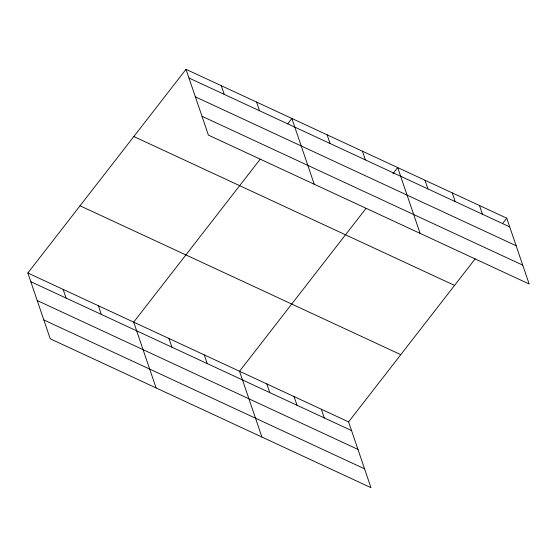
<?xml version="1.0" encoding="UTF-8"?>
<svg xmlns="http://www.w3.org/2000/svg" width="557" height="557" viewBox="0 0 557 557"><rect width="100%" height="100%" fill="white"/><g stroke="black" fill="none" stroke-linecap="round" stroke-linejoin="round"><path stroke-width="0.84" d="M27.85 273.007L348.591 421.886L370.99 487.681L50.248 338.802L27.85 273.007L186.01 69.319L506.752 218.198L529.15 283.993L208.409 135.114L186.01 69.319M260.223 159.184L133.694 322.134L156.092 387.937M287.635 123.877L291.854 118.446L314.252 184.249M366.067 208.318L239.538 371.261L261.936 437.064M392.957 173.687L397.698 167.58L420.096 233.376M348.591 421.886L475.121 258.935M502.532 223.629L506.752 218.198M188.969 78.008L509.711 226.88M195.382 96.848L516.123 245.728M201.996 116.267L522.731 265.146M133.819 136.535L454.561 285.414M80.041 205.791L400.782 354.663M30.809 281.689L351.551 430.568M37.222 300.536L357.963 449.415M43.836 319.955L364.57 468.834M479.486 205.54L482.446 214.229M452.221 192.889L455.18 201.571M424.963 180.231L427.915 188.92M362.419 151.198L365.371 159.887M327.133 134.822L330.092 143.511M256.575 102.07L259.527 110.759M221.289 85.694L224.248 94.384M321.326 409.228L324.285 417.917M294.061 396.57L297.02 405.259M266.803 383.919L269.755 392.608M204.259 354.886L207.211 363.575M168.973 338.51L171.932 347.199M98.415 305.758L101.367 314.447M63.129 289.382L66.088 298.065"/></g></svg>
